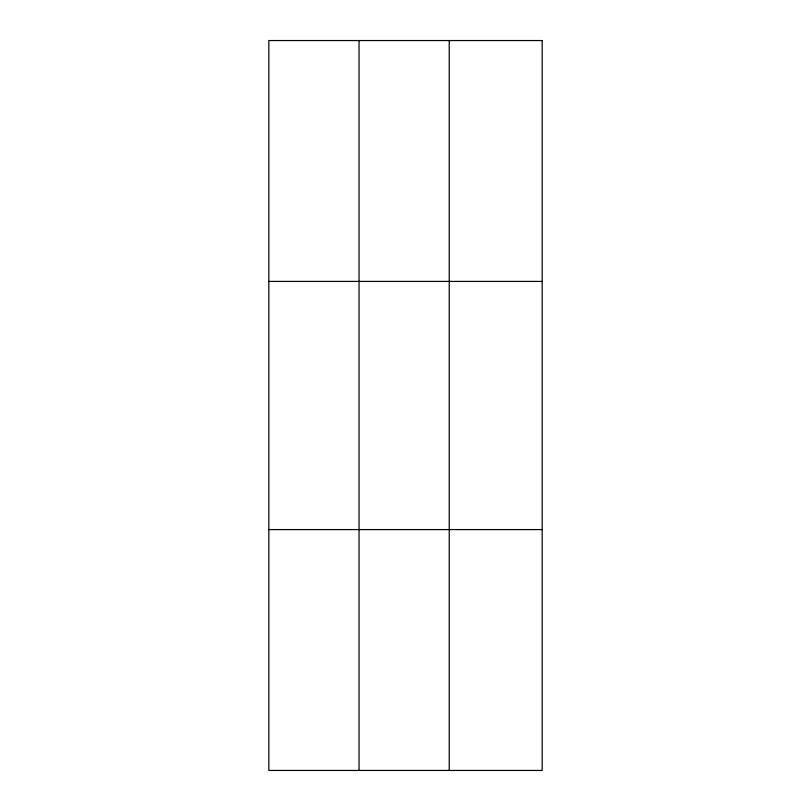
<?xml version="1.0" encoding="UTF-8"?>
<svg xmlns="http://www.w3.org/2000/svg" width="811" height="811" viewBox="0 0 811 811"><rect width="100%" height="100%" fill="white"/><g stroke="black" fill="none" stroke-linecap="round" stroke-linejoin="round"><path stroke-width="1.22" d="M359.04 40.55L359.04 770.45M449.233 40.55L449.233 770.45M268.836 281.417L542.164 281.417M268.836 529.583L542.164 529.583M542.164 40.55L542.164 770.45L268.836 770.45L268.836 40.55L542.164 40.55"/></g></svg>
